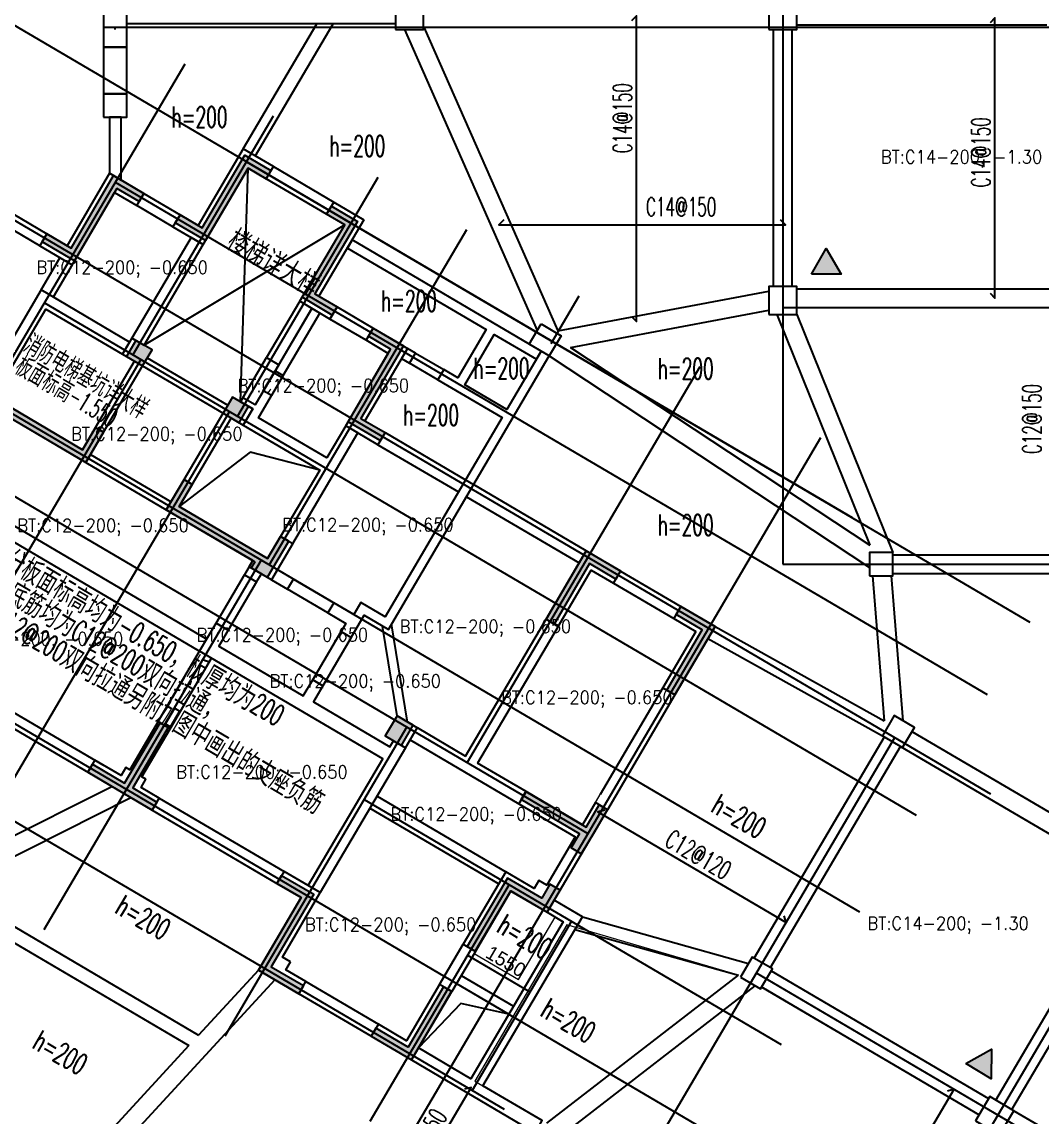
# Model space of a CAD drawing. Header units: millimetres. Extents: x 129427 to 386235, y 419441 to 703525.
# Drawn here: x 320546 to 342396, y 594645 to 618110 of the extents above; entities that cross this region are included whole.
import ezdxf
from ezdxf.enums import TextEntityAlignment as Align

# ---------------------------------------------------------------- set-up
doc = ezdxf.new("R2010")
doc.units = ezdxf.units.MM
doc.header["$LTSCALE"] = 100
for name, color, linetype in [('B-DIM', 1, 'Continuous'), ('B-dote', 253, 'Continuous'), ('B-TEXT', 7, 'Continuous'), ('B-开洞', 7, 'Continuous'), ('B-板厚', 2, 'Continuous'), ('B-正筋文字', 7, 'Continuous'), ('B-正筋钢筋', 6, 'Continuous'), ('B-沉降观测点', 5, 'Continuous'), ('COLU', 7, 'Continuous'), ('colu-1层', 6, 'Continuous'), ('colu-主楼', 7, 'Continuous'), ('h填实-1层', 254, 'Continuous'), ('h斜线-1层', 7, 'Continuous'), ('h斜线-墙', 7, 'Continuous'), ('h斜线-柱', 7, 'Continuous'), ('Q-门框', 6, 'Continuous'), ('WALL', 3, 'Continuous'), ('wall-主楼', 2, 'Continuous'), ('wall-开洞', 5, 'Continuous'), ('梁', 4, 'Continuous'), ('梁虚线', 4, 'Continuous')]:
    doc.layers.add(name, color=color, linetype=linetype)
doc.layers.add('floor13', color=211, linetype='Continuous', lineweight=0, true_color=0xffaaff)
doc.layers.add('floor6', color=1, linetype='Continuous', lineweight=0)
doc.styles.get("Standard").update_dxf_attribs({"font": 'standard'})
doc.styles.add('汉字', font='汉字')
doc.dimstyles.get("Standard").update_dxf_attribs({"dimtxt": 300, "dimasz": 100, "dimexe": 100, "dimexo": 250, "dimgap": 100, "dimtad": 0, "dimtoh": 1, "dimdec": 0, "dimdsep": 46, "dimcen": 0.09, "dimclrt": 7, "dimadec": 0, "dimazin": 0, "dimtfac": 1, "dimtdec": 4, "dimtofl": 0, "dimtmove": 0, "dimatfit": 3, "dimfxl": 4, "dimfxlon": 1, "dimtolj": 1, "dimtzin": 0, "dimarcsym": 0})

# ---------------------------------------------------------------- blocks, each defined once
blk = doc.blocks.new('*D787')
at = {"layer": 'B-DIM', "color": 0, "linetype": 'ByBlock', "lineweight": -2}
for p, q in [((330094, 598117), (330042, 598028)), ((330092, 598114), (331428, 597328)), ((331430, 597332), (331378, 597242))]:
    blk.add_line(p, q, dxfattribs=at)
for points in [[(330092, 598114), (330187, 598078), (330170, 598049)], [(331428, 597328), (331334, 597365), (331351, 597393)]]:
    blk.add_solid(points, dxfattribs=at)
at = {"layer": 'B-DIM', "color": 7, "linetype": 'Continuous', "lineweight": -2, "insert": (330912, 597980), "char_height": 300, "width": 690, "attachment_point": 5, "rotation": 329.5461, "style": '汉字'}
blk.add_mtext('1550', dxfattribs=at)
blk = doc.blocks.new('A$C7FDE0673')
at = {"layer": 'B-沉降观测点'}
blk.add_hatch(color=256, dxfattribs=at).paths.add_polyline_path([(318, 551), (0, 0), (636, 0)], flags=0)
blk.add_lwpolyline([(0, 0), (318, 551), (636, 0)], close=True, dxfattribs=at)

msp = doc.modelspace()

# ---------------------------------------------------------------- hatches: boundary and pattern name
at = {"layer": 'h填实-1层'}
for points in [[(325391.2, 614978.7), (324478.9, 613427), (323832.3, 613807.2), (323933.7, 613979.6), (324407.8, 613700.8), (325320.2, 615252.5), (325880.5, 614923), (325779.1, 614750.6)], [(322582.4, 614542.1), (321670.1, 612990.4), (320980.4, 613395.9), (321081.8, 613568.3), (321599, 613264.2), (322511.4, 614815.9), (323157.9, 614435.7), (323056.5, 614263.3)], [(327194.3, 611830.4), (326547.7, 612210.6), (327460.1, 613762.2), (327072.2, 613990.3), (327173.5, 614162.7), (327733.9, 613833.3), (326821.5, 612281.6), (327295.6, 612002.8)], [(328718, 611166.5), (327805.6, 609614.9), (328322.9, 609310.7), (328221.5, 609138.3), (327531.9, 609543.8), (328444.2, 611095.5), (327970.1, 611374.3), (328071.5, 611546.7)], [(322988.6, 611287.1), (322785.9, 610942.3), (323130.7, 610739.6), (323333.5, 611084.4)], [(323130.7, 610739.6), (323333.5, 611084.4), (322988.6, 611287.1), (322785.9, 610942.3)], [(320017.8, 609785.8), (319941.8, 609656.5), (319596.9, 609859.2), (320053.1, 610635), (320225.5, 610533.7), (319946.8, 610059.5), (321843.2, 608944.5), (322122, 609418.6), (322294.4, 609317.2), (321914.3, 608670.7)], [(325057.5, 610070.7), (324854.8, 609725.8), (325199.6, 609523.1), (325402.3, 609867.9)], [(325199.6, 609523.1), (325402.3, 609867.9), (325057.5, 610070.7), (324854.8, 609725.8)], [(325534.8, 606541.9), (325458.8, 606412.6), (325803.6, 606209.8), (326259.7, 606985.7), (326087.3, 607087), (325808.6, 606612.9), (323912.1, 607728), (324190.9, 608202.1), (324018.5, 608303.5), (323638.3, 607657)], [(333264.4, 606173.2), (332704.1, 606502.7), (331943.8, 605209.6), (331771.4, 605311), (332633, 606776.5), (333365.7, 606345.6)], [(334658.8, 605585.4), (335391.5, 605154.5), (334529.9, 603689.1), (334357.5, 603790.4), (335117.7, 605083.5), (334557.4, 605413)], [(322645.7, 601628.3), (321956.1, 602033.8), (322057.5, 602206.2), (322747.1, 601800.7), (323507.4, 603093.8), (323679.8, 602992.4), (322919.5, 601699.3), (323436.7, 601395.2), (323335.3, 601222.8)], [(328582.6, 603241.8), (328329.2, 602810.8), (328674, 602608), (328927.4, 603039)], [(328674, 602608), (328927.4, 603039), (328582.6, 603241.8), (328329.2, 602810.8)], [(332806.6, 600758.2), (332527.8, 600284.1), (332312.3, 600410.8), (332489.7, 600712.5), (331239.7, 601447.4), (331341.1, 601619.8), (332634.1, 600859.5), (332912.9, 601333.7), (333085.3, 601232.3)], [(326798.6, 599418.5), (325886.3, 597866.8), (326575.9, 597461.4), (326474.5, 597288.9), (325612.5, 597795.8), (326524.8, 599347.5), (326007.6, 599651.6), (326109, 599824)], [(330084.3, 598298.6), (330256.7, 598197.2), (331017, 599490.3), (331792.8, 599034.1), (332071.6, 599508.2), (331856.1, 599634.9), (331678.7, 599333.2), (330946, 599764.1)], [(328127.6, 596549), (328026.2, 596376.6), (328888.2, 595869.8), (329749.9, 597335.2), (329577.5, 597436.6), (328817.2, 596143.5)]]:
    msp.add_hatch(color=256, dxfattribs=at).paths.add_polyline_path(points, flags=0)
at = {"layer": 'h斜线-1层'}
h = msp.add_hatch(dxfattribs=at)
h.set_pattern_fill('ANSI31', color=256, scale=40, angle=-30.45463, style=0)
h.set_pattern_definition([])
h.paths.add_polyline_path([(325320.2, 615252.5), (325880.9, 614922.8), (325931.6, 615009), (325285.1, 615389.1), (324322, 613751.2), (324407.8, 613700.8)], flags=0)
h.paths.add_polyline_path([(324479.3, 613426.8), (323832.8, 613806.9), (323782.1, 613720.7), (324428.6, 613340.6)], flags=0)
h = msp.add_hatch(dxfattribs=at)
h.set_pattern_fill('ANSI31', color=256, scale=40, angle=-30.45463, style=0)
h.set_pattern_definition([])
h.paths.add_polyline_path([(321670.5, 612990.2), (320980.9, 613395.7), (320930.2, 613309.5), (321619.8, 612904)], flags=0)
h.paths.add_polyline_path([(322511.4, 614815.9), (322425.6, 614866.3), (321513.2, 613314.7), (321599, 613264.2)], flags=0)
h.paths.add_polyline_path([(323056.9, 614263.1), (322582.4, 614542.1), (322531.7, 614455.9), (323006.3, 614176.9)], flags=0)
h = msp.add_hatch(dxfattribs=at)
h.set_pattern_fill('ANSI31', color=256, scale=40, angle=-30.45463, style=0)
h.set_pattern_definition([])
h.paths.add_polyline_path([(327871.2, 613868.5), (327224.7, 614248.7), (327174, 614162.5), (327733.9, 613833.3), (326821.5, 612281.6), (326908.1, 612230.7)], flags=0)
h.paths.add_polyline_path([(327194.7, 611830.2), (326548.2, 612210.3), (326497.5, 612124.1), (327144, 611744)], flags=0)
h = msp.add_hatch(dxfattribs=at)
h.set_pattern_fill('ANSI31', color=256, scale=40, angle=-30.45463, style=0)
h.set_pattern_definition([])
h.paths.add_polyline_path([(322988.6, 611287.1), (322902.9, 611337.6), (322700.1, 610992.8), (322785.9, 610942.3)], flags=0)
h = msp.add_hatch(dxfattribs=at)
h.set_pattern_fill('ANSI31', color=256, scale=40, angle=-30.45463, style=0)
h.set_pattern_definition([])
h.paths.add_polyline_path([(328444.2, 611095.5), (327970.5, 611374), (327919.8, 611287.8), (328393.5, 611009.3)], flags=0)
h.paths.add_polyline_path([(328804.6, 611115.6), (328718, 611166.5), (327805.6, 609614.9), (327892.3, 609563.9)], flags=0)
h.paths.add_polyline_path([(328221.9, 609138.1), (327532.3, 609543.6), (327481.6, 609457.4), (328171.2, 609051.9)], flags=0)
h = msp.add_hatch(dxfattribs=at)
h.set_pattern_fill('ANSI31', color=256, scale=40, angle=-30.45463, style=0)
h.set_pattern_definition([])
h.paths.add_polyline_path([(325489, 609817), (325402.3, 609867.9), (325199.6, 609523.1), (325286.2, 609472.2)], flags=0)
h = msp.add_hatch(dxfattribs=at)
h.set_pattern_fill('ANSI31', color=256, scale=40, angle=-30.45463, style=0)
h.set_pattern_definition([])
h.paths.add_polyline_path([(325534.8, 606541.9), (325492.1, 606567), (325416.1, 606437.7), (325458.8, 606412.6)], flags=0)
h.paths.add_polyline_path([(326346.4, 606934.8), (326259.7, 606985.7), (325803.6, 606209.9), (325890.2, 606158.9)], flags=0)
h = msp.add_hatch(dxfattribs=at)
h.set_pattern_fill('ANSI31', color=256, scale=40, angle=-30.45463, style=0)
h.set_pattern_definition([])
h.paths.add_polyline_path([(333264.8, 606173), (332704.1, 606502.7), (331943.8, 605209.7), (332030.4, 605158.7), (332740, 606365.6), (333214.1, 606086.8)], flags=0)
h = msp.add_hatch(dxfattribs=at)
h.set_pattern_fill('ANSI31', color=256, scale=40, angle=-30.45463, style=0)
h.set_pattern_definition([])
h.paths.add_polyline_path([(335117.7, 605083.5), (334557.8, 605412.7), (334507.2, 605326.5), (334981.3, 605047.7), (334271.7, 603840.9), (334357.5, 603790.5)], flags=0)
h = msp.add_hatch(dxfattribs=at)
h.set_pattern_fill('ANSI31', color=256, scale=40, angle=-30.45463, style=0)
h.set_pattern_definition([])
h.paths.add_polyline_path([(323201.3, 601881.7), (323115.1, 601932.4), (323723.3, 602966.8), (323679.8, 602992.4), (322919.5, 601699.3), (323437.1, 601395), (323487.8, 601481.2), (323099.9, 601709.3)], flags=0)
h.paths.add_polyline_path([(323507.4, 603093.8), (323464.7, 603118.9), (322856.5, 602084.4), (322770.3, 602135.1), (322668.9, 601962.7), (322108.1, 602292.4), (322057.5, 602206.2), (322747.1, 601800.7)], flags=0)
h = msp.add_hatch(dxfattribs=at)
h.set_pattern_fill('ANSI31', color=256, scale=40, angle=-30.45463, style=0)
h.set_pattern_definition([])
h.paths.add_polyline_path([(329014, 602988.1), (328927.4, 603039), (328674, 602608), (328760.6, 602557.1)], flags=0)
h = msp.add_hatch(dxfattribs=at)
h.set_pattern_fill('ANSI31', color=256, scale=40, angle=-30.45463, style=0)
h.set_pattern_definition([])
h.paths.add_polyline_path([(332912.9, 601333.7), (332828.9, 601383.1), (332550.1, 600909), (332634.1, 600859.5)], flags=0)
h.paths.add_polyline_path([(332529.9, 600282.8), (332312.3, 600410.8), (332489.7, 600712.5), (331241.9, 601446.2), (331191.2, 601360), (332398, 600650.4), (331789.8, 599615.9), (331617.4, 599717.3), (331516, 599544.9), (330912.6, 599899.7), (330000.3, 598348), (330084.3, 598298.6), (330946, 599764.1), (331678.7, 599333.2), (331856.1, 599634.9), (332073.8, 599507)], flags=0)
h = msp.add_hatch(dxfattribs=at)
h.set_pattern_fill('ANSI31', color=256, scale=40, angle=-30.45463, style=0)
h.set_pattern_definition([])
h.paths.add_polyline_path([(326297.4, 597973.2), (326125, 598074.5), (326935.9, 599453.8), (326160.1, 599910), (326109.4, 599823.7), (326798.6, 599418.5), (325886.3, 597866.8), (326576.3, 597461.1), (326627, 597547.3), (326196, 597800.8)], flags=0)
h = msp.add_hatch(dxfattribs=at)
h.set_pattern_fill('ANSI31', color=256, scale=40, angle=-30.45463, style=0)
h.set_pattern_definition([])
h.paths.add_polyline_path([(330258.9, 598196), (330171, 598247.7), (329765.5, 597558.1), (329853.4, 597506.4)], flags=0)
h.paths.add_polyline_path([(330171, 598247.7), (330000.3, 598348), (329594.8, 597658.4), (329765.5, 597558.1)], flags=0)
h.paths.add_polyline_path([(329765.5, 597558.1), (329594.8, 597658.4), (329493.4, 597486), (329664.1, 597385.7)], flags=0)
h.paths.add_polyline_path([(329853.4, 597506.4), (329765.5, 597558.1), (329664.1, 597385.7), (329752, 597334)], flags=0)
h = msp.add_hatch(dxfattribs=at)
h.set_pattern_fill('ANSI31', color=256, scale=40, angle=-30.45463, style=0)
h.set_pattern_definition([])
h.paths.add_polyline_path([(329577.5, 597436.6), (329493.4, 597486), (328783.8, 596279.2), (328180.4, 596634), (328129.7, 596547.8), (328817.2, 596143.5)], flags=0)
at = {"layer": 'h斜线-墙'}
h = msp.add_hatch(dxfattribs=at)
h.set_pattern_fill('ANSI31', color=256, scale=40, style=0)
h.set_pattern_definition([])
h.paths.add_polyline_path([(322796.5, 618319.7), (328546.5, 618319.7), (328546.5, 618069.7), (322796.5, 618069.7)], flags=0)
h = msp.add_hatch(dxfattribs=at)
h.set_pattern_fill('ANSI31', color=256, scale=40, style=0)
h.set_pattern_definition([])
h.paths.add_polyline_path([(322296.5, 616569.7), (322796.5, 616569.7), (322796.5, 617569.7), (322296.5, 617569.7)], flags=0)
h = msp.add_hatch(dxfattribs=at)
h.set_pattern_fill('ANSI31', color=256, scale=40, style=0)
h.set_pattern_definition([])
h.paths.add_polyline_path([(322421.5, 614859.4), (322425.6, 614866.3), (322671.5, 614721.8), (322671.5, 616069.7), (322421.5, 616069.7)], flags=0)
h = msp.add_hatch(dxfattribs=at)
h.set_pattern_fill('ANSI31', color=256, scale=40, angle=-30.45463, style=0)
h.set_pattern_definition([])
h.paths.add_polyline_path([(325931.6, 615009), (327224.7, 614248.7), (327072.6, 613990.1), (325779.6, 614750.4)], flags=0)
h = msp.add_hatch(dxfattribs=at)
h.set_pattern_fill('ANSI31', color=256, scale=40, angle=-30.45463, style=0)
h.set_pattern_definition([])
h.paths.add_polyline_path([(323158.3, 614435.5), (323934.1, 613979.3), (323782.1, 613720.7), (323006.3, 614176.9)], flags=0)
h = msp.add_hatch(dxfattribs=at)
h.set_pattern_fill('ANSI31', color=256, scale=40, angle=-30.45463, style=0)
h.set_pattern_definition([])
h.paths.add_polyline_path([(322902.9, 611337.6), (323161.5, 611185.5), (324428.6, 613340.6), (324170, 613492.6)], flags=0)
h = msp.add_hatch(dxfattribs=at)
h.set_pattern_fill('ANSI31', color=256, scale=40, angle=-30.45463, style=0)
h.set_pattern_definition([])
h.paths.add_polyline_path([(327097, 605449.3), (327485, 605221.2), (327383.6, 605048.8), (327599.1, 604922.1), (327877.9, 605396.2), (328395.1, 605092.1), (331841.7, 610953.9), (331669.3, 611055.3), (330934.4, 609805.4), (330029.2, 610337.6), (330662.8, 611415.1), (331567.9, 610882.9), (331669.3, 611055.3), (327617.7, 613437.5), (327516.4, 613265.1), (330490.4, 611516.5), (329882.2, 610482), (329580.4, 610659.4), (329453.7, 610443.9), (330833, 609633), (328324, 605365.9), (327806.8, 605670), (327654.8, 605411.4), (327223.8, 605664.8)], flags=0)
h = msp.add_hatch(dxfattribs=at)
h.set_pattern_fill('ANSI31', color=256, scale=40, angle=-30.45463, style=0)
h.set_pattern_definition([])
h.paths.add_polyline_path([(322852.2, 611251.4), (320955.7, 612366.4), (319967.3, 610685.5), (320225.9, 610533.4), (321062.3, 611955.8), (322700.1, 610992.8)], flags=0)
h = msp.add_hatch(dxfattribs=at)
h.set_pattern_fill('ANSI31', color=256, scale=40, angle=-30.45463, style=0)
h.set_pattern_definition([])
h.paths.add_polyline_path([(326046.5, 610765.2), (326756.1, 611972.1), (326497.5, 612124.1), (325787.9, 610917.3)], flags=0)
h = msp.add_hatch(dxfattribs=at)
h.set_pattern_fill('ANSI31', color=256, scale=40, angle=-30.45463, style=0)
h.set_pattern_definition([])
h.paths.add_polyline_path([(327296.1, 612002.6), (328071.9, 611546.4), (327919.8, 611287.8), (327144, 611744)], flags=0)
h = msp.add_hatch(dxfattribs=at)
h.set_pattern_fill('ANSI31', color=256, scale=40, angle=-30.45463, style=0)
h.set_pattern_definition([])
h.paths.add_polyline_path([(326756.1, 611972.1), (325970.5, 610635.9), (326142.9, 610534.6), (326928.5, 611870.7)], flags=0)
h = msp.add_hatch(dxfattribs=at)
h.set_pattern_fill('ANSI31', color=256, scale=40, angle=-30.45463, style=0)
h.set_pattern_definition([])
h.paths.add_polyline_path([(328850.3, 610798.7), (328977, 611014.2), (328804.6, 611115.6), (328677.9, 610900.1)], flags=0)
h = msp.add_hatch(dxfattribs=at)
h.set_pattern_fill('ANSI31', color=256, scale=40, angle=-30.45463, style=0)
h.set_pattern_definition([])
h.paths.add_polyline_path([(325787.9, 610917.3), (326046.5, 610765.2), (325539.6, 609903.2), (325281, 610055.3)], flags=0)
h = msp.add_hatch(dxfattribs=at)
h.set_pattern_fill('ANSI31', color=256, scale=40, angle=-30.45463, style=0)
h.set_pattern_definition([])
h.paths.add_polyline_path([(328977, 611014.2), (329580.4, 610659.4), (329453.7, 610443.9), (328850.3, 610798.7)], flags=0)
h = msp.add_hatch(dxfattribs=at)
h.set_pattern_fill('ANSI31', color=256, scale=40, angle=-30.45463, style=0)
h.set_pattern_definition([])
h.paths.add_polyline_path([(325970.5, 610635.9), (326142.9, 610534.6), (325889.4, 610103.5), (325717, 610204.9)], flags=0)
h = msp.add_hatch(dxfattribs=at)
h.set_pattern_fill('ANSI31', color=256, scale=40, angle=-30.45463, style=0)
h.set_pattern_definition([])
h.paths.add_polyline_path([(327076.1, 608767.8), (325610.7, 609629.4), (325889.4, 610103.5), (325717, 610204.9), (325539.6, 609903.2), (325281, 610055.3), (325230.3, 609969.1), (325489, 609817), (325286.2, 609472.2), (326924.1, 608509.2), (326087.8, 607086.8), (326346.4, 606934.8), (327740.2, 609305.3), (327481.6, 609457.4)], flags=0)
h = msp.add_hatch(dxfattribs=at)
h.set_pattern_fill('ANSI31', color=256, scale=40, angle=-30.45463, style=0)
h.set_pattern_definition([])
h.paths.add_polyline_path([(325416.1, 606437.7), (325314.7, 606265.3), (325573.3, 606113.2), (325674.7, 606285.6)], flags=0)
h = msp.add_hatch(dxfattribs=at)
h.set_pattern_fill('ANSI31', color=256, scale=40, angle=-30.45463, style=0)
h.set_pattern_definition([])
h.paths.add_polyline_path([(326235, 605956.2), (326361.7, 606171.7), (326016.9, 606374.4), (325890.2, 606158.9)], flags=0)
h = msp.add_hatch(dxfattribs=at)
h.set_pattern_fill('ANSI31', color=256, scale=40, angle=-30.45463, style=0)
h.set_pattern_definition([])
h.paths.add_polyline_path([(325314.7, 606265.3), (325573.3, 606113.2), (324965.1, 605078.8), (324706.5, 605230.9)], flags=0)
h = msp.add_hatch(dxfattribs=at)
h.set_pattern_fill('ANSI31', color=256, scale=40, angle=-30.45463, style=0)
h.set_pattern_definition([])
h.paths.add_polyline_path([(326361.7, 606171.7), (327223.8, 605664.8), (327097, 605449.3), (326235, 605956.2)], flags=0)
h = msp.add_hatch(dxfattribs=at)
h.set_pattern_fill('ANSI31', color=256, scale=40, angle=-30.45463, style=0)
h.set_pattern_definition([])
h.paths.add_polyline_path([(324706.5, 605230.9), (324965.1, 605078.8), (324762.3, 604734), (326572.6, 603669.6), (326775.4, 604014.4), (326990.9, 603887.7), (326788.1, 603542.9), (328426, 602579.8), (328502, 602709.1), (328760.6, 602557.1), (326935.9, 599453.8), (326677.3, 599605.8), (328273.9, 602321.2), (324351.7, 604627.4)], flags=0)
h = msp.add_hatch(dxfattribs=at)
h.set_pattern_fill('ANSI31', color=256, scale=40, angle=-30.45463, style=0)
h.set_pattern_definition([])
h.paths.add_polyline_path([(327383.6, 605048.8), (327599.1, 604922.1), (326990.9, 603887.7), (326775.4, 604014.4)], flags=0)
h = msp.add_hatch(dxfattribs=at)
h.set_pattern_fill('ANSI31', color=256, scale=40, angle=-30.45463, style=0)
h.set_pattern_definition([])
h.paths.add_polyline_path([(331795, 599032.9), (332139.8, 598830.1), (330161.5, 595465.4), (329042.4, 596127.1), (328890.4, 595868.5), (331539.4, 594310.9), (331691.4, 594569.5), (330420.1, 595313.3), (332550.5, 598936.7), (331947, 599291.5)], flags=0)
h = msp.add_hatch(dxfattribs=at)
h.set_pattern_fill('ANSI31', color=256, scale=40, angle=-30.45463, style=0)
h.set_pattern_definition([])
h.paths.add_polyline_path([(326627, 597547.3), (328180.4, 596634), (328028.3, 596375.4), (326475, 597288.7)], flags=0)
at = {"layer": 'h斜线-柱'}
h = msp.add_hatch(dxfattribs=at)
h.set_pattern_fill('ANSI31', color=256, scale=40, style=0)
h.set_pattern_definition([])
h.paths.add_polyline_path([(328546.5, 617944.7), (329146.5, 617944.7), (329146.5, 618544.7), (328546.5, 618544.7)], flags=0)
h = msp.add_hatch(dxfattribs=at)
h.set_pattern_fill('ANSI31', color=256, scale=40, style=0)
h.set_pattern_definition([])
h.paths.add_polyline_path([(336546.5, 617944.7), (337146.5, 617944.7), (337146.5, 618544.7), (336546.5, 618544.7)], flags=0)
h = msp.add_hatch(dxfattribs=at)
h.set_pattern_fill('ANSI31', color=256, scale=40, style=0)
h.set_pattern_definition([])
h.paths.add_polyline_path([(322296.5, 617569.7), (322796.5, 617569.7), (322796.5, 618319.7), (322296.5, 618319.7)], flags=0)
h = msp.add_hatch(dxfattribs=at)
h.set_pattern_fill('ANSI31', color=256, scale=40, style=0)
h.set_pattern_definition([])
h.paths.add_polyline_path([(322296.5, 616069.7), (322796.5, 616069.7), (322796.5, 616569.7), (322296.5, 616569.7)], flags=0)
h = msp.add_hatch(dxfattribs=at)
h.set_pattern_fill('ANSI31', color=256, scale=40, style=0)
h.set_pattern_definition([])
h.paths.add_polyline_path([(336546.5, 611844.7), (337146.5, 611844.7), (337146.5, 612444.7), (336546.5, 612444.7)], flags=0)
h = msp.add_hatch(dxfattribs=at)
h.set_pattern_fill('ANSI31', color=256, scale=40, angle=-30.45463, style=0)
h.set_pattern_definition([])
h.paths.add_polyline_path([(331664.1, 611638.4), (332095.1, 611384.9), (331841.7, 610953.9), (331410.7, 611207.4)], flags=0)
h = msp.add_hatch(dxfattribs=at)
h.set_pattern_fill('ANSI31', color=256, scale=40, style=0)
h.set_pattern_definition([])
h.paths.add_polyline_path([(338696.5, 606244.7), (339196.5, 606244.7), (339196.5, 606744.7), (338696.5, 606744.7)], flags=0)
h = msp.add_hatch(dxfattribs=at)
h.set_pattern_fill('ANSI31', color=256, scale=40, angle=-30.45463, style=0)
h.set_pattern_definition([])
h.paths.add_polyline_path([(338975.8, 602815.1), (339406.8, 602561.7), (339660.2, 602992.7), (339229.2, 603246.1)], flags=0)
h = msp.add_hatch(dxfattribs=at)
h.set_pattern_fill('ANSI31', color=256, scale=40, angle=-30.45463, style=0)
h.set_pattern_definition([])
h.paths.add_polyline_path([(335934.6, 597642.9), (336365.6, 597389.5), (336619.1, 597820.5), (336188, 598073.9)], flags=0)
h = msp.add_hatch(dxfattribs=at)
h.set_pattern_fill('ANSI31', color=256, scale=40, angle=-30.45463, style=0)
h.set_pattern_definition([])
h.paths.add_polyline_path([(340969.9, 594566.2), (341487.1, 594262.1), (341791.2, 594779.4), (341274, 595083.5)], flags=0)

# ---------------------------------------------------------------- linework, layer by layer
at = {"layer": 'B-dote'}
for p, q in [((336846.5, 655178.6), (336846.5, 606494.7)), ((293422.1, 633891.9), (338325.4, 607489.6)), ((291597.4, 630788.5), (341289.3, 601570.8)), ((289012.5, 626392.2), (332670.1, 600722.4)), ((298604.3, 622492.4), (338483.1, 599044.6)), ((285971.3, 621220), (330874.7, 594817.8)), ((322296.5, 617994.7), (366607.1, 617994.7)), ((322546.5, 617944.7), (322546.5, 617994.7)), ((324033.6, 617206.6), (319810.3, 610023.8)), ((325930.1, 616091.5), (322923.2, 610977.6)), ((325356.1, 615115.3), (342132.4, 605251.2)), ((322547.3, 614678.8), (341220.1, 603699.6)), ((328171.4, 614773.7), (325164.5, 609659.8)), ((330067.9, 613658.6), (325844.5, 606475.8)), ((331882.2, 611220.1), (332481.5, 612239.4)), ((321026.7, 612092.7), (339699.5, 601113.5)), ((336846.5, 611994.7), (366607.1, 611994.7)), ((323095.6, 610876.2), (317221.7, 600886.2)), ((335067.6, 610718.9), (330084, 602243)), ((324992.1, 609761.1), (319118.2, 599771.2)), ((337653.7, 609198.3), (328772.9, 594094.4)), ((313214.5, 607289.7), (335594, 594131)), ((325672.1, 606577.2), (321014.7, 598656.1)), ((336846.5, 606494.7), (366607.1, 606494.7)), ((328791, 603003.3), (324893.8, 596375.2)), ((325425.9, 579277.1), (339241.9, 602774.6)), ((327878.6, 601451.6), (336810.5, 596199.9)), ((324089.2, 565166), (344414.1, 599733.4)), ((330981.9, 599626.9), (327997.1, 594550.6)), ((332318.1, 598841.3), (330187.7, 595218)), ((349573.2, 589913.7), (336276.8, 597731.7))]:
    msp.add_line(p, q, dxfattribs=at)
at = {"layer": 'B-开洞'}
for p, q in [((325230.3, 609969.1), (325391.6, 614978.4)), ((327460.5, 613762), (323161.5, 611185.5))]:
    msp.add_line(p, q, dxfattribs=at)
for points in [[(326924, 608509), (325438.2, 608890.6), (323912.5, 607727.8)], [(330974.1, 596847.4), (329949.9, 597082.1), (329042.4, 596127.1)]]:
    msp.add_lwpolyline(points, dxfattribs=at)
at = {"layer": 'B-正筋钢筋'}
for points in [[(333603.2, 611798.2), (333709.2, 611692.1), (333709.2, 618241.5), (333603.1, 618135.5)], [(341280.8, 612300.8), (341386.8, 612194.7), (341386.8, 618194.7), (341280.7, 618088.7)], [(330866.6, 613869.8), (330760.6, 613763.7), (336902.3, 613763.7), (336796.2, 613869.8)], [(333028.1, 601220.7), (332882.9, 601183.1), (336912.9, 598813.5), (336875.3, 598958.7)], [(327266, 590554.8), (327303.7, 590409.6), (330167.4, 595280.1), (330022.2, 595242.5)], [(337739.8, 590730.3), (337777.4, 590585.1), (340514.4, 595240.1), (340369.2, 595202.4)]]:
    msp.add_lwpolyline(points, dxfattribs=at)
at = {"layer": 'COLU'}
for points in [[(328546.5, 617944.7), (329146.5, 617944.7), (329146.5, 618544.7), (328546.5, 618544.7)], [(336546.5, 617944.7), (337146.5, 617944.7), (337146.5, 618544.7), (336546.5, 618544.7)], [(322296.5, 617569.7), (322796.5, 617569.7), (322796.5, 618319.7), (322296.5, 618319.7)], [(322296.5, 616069.7), (322796.5, 616069.7), (322796.5, 616569.7), (322296.5, 616569.7)], [(336546.5, 611844.7), (337146.5, 611844.7), (337146.5, 612444.7), (336546.5, 612444.7)], [(331664.1, 611638.4), (332095.1, 611384.9), (331841.7, 610953.9), (331410.7, 611207.4)], [(338696.5, 606244.7), (339196.5, 606244.7), (339196.5, 606744.7), (338696.5, 606744.7)], [(338975.8, 602815.1), (339406.8, 602561.7), (339660.2, 602992.7), (339229.2, 603246.1)], [(335934.6, 597642.9), (336365.6, 597389.5), (336619.1, 597820.5), (336188, 598073.9)], [(340969.9, 594566.2), (341487.1, 594262.1), (341791.2, 594779.4), (341274, 595083.5)]]:
    msp.add_lwpolyline(points, close=True, dxfattribs=at)
at = {"layer": 'colu-1层'}
for points in [[(325391.2, 614978.7), (324478.9, 613427), (323832.3, 613807.2), (323933.7, 613979.6), (324407.8, 613700.8), (325320.2, 615252.5), (325880.5, 614923), (325779.1, 614750.6)], [(322582.4, 614542.1), (321670.1, 612990.4), (320980.4, 613395.9), (321081.8, 613568.3), (321599, 613264.2), (322511.4, 614815.9), (323157.9, 614435.7), (323056.5, 614263.3)], [(327194.3, 611830.4), (326547.7, 612210.6), (327460.1, 613762.2), (327072.2, 613990.3), (327173.5, 614162.7), (327733.9, 613833.3), (326821.5, 612281.6), (327295.6, 612002.8)], [(328718, 611166.5), (327805.6, 609614.9), (328322.9, 609310.7), (328221.5, 609138.3), (327531.9, 609543.8), (328444.2, 611095.5), (327970.1, 611374.3), (328071.5, 611546.7)], [(323130.7, 610739.6), (323333.5, 611084.4), (322988.6, 611287.1), (322785.9, 610942.3)], [(325199.6, 609523.1), (325402.3, 609867.9), (325057.5, 610070.7), (324854.8, 609725.8)], [(333264.4, 606173.2), (332704.1, 606502.7), (331943.8, 605209.6), (331771.4, 605311), (332633, 606776.5), (333365.7, 606345.6)], [(334658.8, 605585.4), (335391.5, 605154.5), (334529.9, 603689.1), (334357.5, 603790.4), (335117.7, 605083.5), (334557.4, 605413)], [(322645.7, 601628.3), (321956.1, 602033.8), (322057.5, 602206.2), (322747.1, 601800.7), (323507.4, 603093.8), (323679.8, 602992.4), (322919.5, 601699.3), (323436.7, 601395.2), (323335.3, 601222.8)], [(328674, 602608), (328927.4, 603039), (328582.6, 603241.8), (328329.2, 602810.8)], [(332806.6, 600758.2), (332527.8, 600284.1), (332312.3, 600410.8), (332489.7, 600712.5), (331239.7, 601447.4), (331341.1, 601619.8), (332634.1, 600859.5), (332912.9, 601333.7), (333085.3, 601232.3)], [(326798.6, 599418.5), (325886.3, 597866.8), (326575.9, 597461.4), (326474.5, 597288.9), (325612.5, 597795.8), (326524.8, 599347.5), (326007.6, 599651.6), (326109, 599824)], [(330084.3, 598298.6), (330256.7, 598197.2), (331017, 599490.3), (331792.8, 599034.1), (332071.6, 599508.2), (331856.1, 599634.9), (331678.7, 599333.2), (330946, 599764.1)], [(328127.6, 596549), (328026.2, 596376.6), (328888.2, 595869.8), (329749.9, 597335.2), (329577.5, 597436.6), (328817.2, 596143.5)]]:
    msp.add_lwpolyline(points, close=True, dxfattribs=at)
for points in [[(322988.6, 611287.1), (322785.9, 610942.3), (323130.7, 610739.6), (323333.5, 611084.4), (322988.6, 611287.1)], [(320017.8, 609785.8), (319941.8, 609656.5), (319596.9, 609859.2), (320053.1, 610635), (320225.5, 610533.7), (319946.8, 610059.5), (321843.2, 608944.5), (322122, 609418.6), (322294.4, 609317.2), (321914.3, 608670.7), (320017.8, 609785.8)], [(325057.5, 610070.7), (324854.8, 609725.8), (325199.6, 609523.1), (325402.3, 609867.9), (325057.5, 610070.7)], [(325534.8, 606541.9), (325458.8, 606412.6), (325803.6, 606209.8), (326259.7, 606985.7), (326087.3, 607087), (325808.6, 606612.9), (323912.1, 607728), (324190.9, 608202.1), (324018.5, 608303.5), (323638.3, 607657), (325534.8, 606541.9)], [(328582.6, 603241.8), (328329.2, 602810.8), (328674, 602608), (328927.4, 603039), (328582.6, 603241.8)]]:
    msp.add_lwpolyline(points, dxfattribs=at)
at = {"layer": 'colu-主楼'}
for points in [[(323131.1, 610739.3), (323333.9, 611084.1), (322902.9, 611337.6), (322700.1, 610992.8)], [(325286.2, 609472.2), (325489, 609817), (325057.9, 610070.4), (324855.2, 609725.6)], [(328760.6, 602557.1), (329014, 602988.1), (328583, 603241.5), (328329.6, 602810.5)]]:
    msp.add_lwpolyline(points, close=True, dxfattribs=at)
at = {"layer": 'floor13'}
for p, q in [((326861.2, 618069.7), (322796.5, 618069.7)), ((322796.5, 618069.7), (322796.5, 617569.7)), ((325285.1, 615389.1), (326861.2, 618069.7)), ((337146.5, 617944.7), (337046.5, 617944.7)), ((337046.5, 617944.7), (337046.5, 612444.7)), ((342496.5, 618044.7), (337146.5, 618044.7)), ((337146.5, 618044.7), (337146.5, 617944.7)), ((322796.5, 617569.7), (322796.5, 616569.7)), ((322796.5, 616569.7), (322796.5, 616069.7)), ((322796.5, 616069.7), (322671.5, 616069.7)), ((322671.5, 616069.7), (322671.5, 614721.8)), ((324322.1, 613751.3), (325285.1, 615389.1)), ((325285.1, 615389.1), (325285.1, 615389.1)), ((322671.5, 614721.8), (323158.3, 614435.5)), ((323158.3, 614435.5), (323934.1, 613979.3)), ((323934.1, 613979.3), (324322.1, 613751.3)), ((327516.4, 613265.1), (326908.2, 612230.7)), ((330490.4, 611516.5), (327516.4, 613265.1)), ((326908.2, 612230.7), (327296.1, 612002.6)), ((337046.5, 612444.7), (337146.5, 612444.7)), ((337146.5, 612444.7), (337146.5, 612394.7)), ((337146.5, 612394.7), (344296.5, 612394.7)), ((327296.1, 612002.6), (328071.9, 611546.4)), ((336546.5, 611934.6), (332296.2, 611133)), ((336546.5, 611844.7), (336546.5, 611934.6)), ((336715.4, 611844.7), (336546.5, 611844.7)), ((338704.2, 606896.9), (336715.4, 611844.7)), ((328071.9, 611546.4), (328804.6, 611115.6)), ((329882.2, 610482), (330490.4, 611516.5)), ((328804.6, 611115.6), (328977, 611014.2)), ((332296.2, 611133), (338704.2, 606896.9)), ((328677.9, 610900.1), (327892.3, 609563.9)), ((328850.3, 610798.7), (328677.9, 610900.1)), ((328977, 611014.2), (329580.4, 610659.4)), ((331841.7, 610953.9), (330219.8, 608195.4)), ((338696.5, 606422.5), (331841.7, 610953.9)), ((329453.7, 610443.9), (328850.3, 610798.7)), ((329580.4, 610659.4), (329882.2, 610482)), ((330833, 609633), (329453.7, 610443.9)), ((327892.3, 609563.9), (328323.3, 609310.5)), ((330047.4, 608296.8), (330833, 609633)), ((328323.3, 609310.5), (328323.3, 609310.5)), ((328323.3, 609310.5), (330047.4, 608296.8)), ((330219.8, 608195.4), (332633.4, 606776.2)), ((332633.4, 606776.2), (332633.4, 606776.2)), ((332633.4, 606776.2), (333366.2, 606345.4)), ((338696.5, 606244.7), (338696.5, 606422.5)), ((333366.2, 606345.4), (334659.2, 605585.1)), ((338765.7, 606244.7), (338696.5, 606244.7)), ((339012.5, 603138), (338765.7, 606244.7)), ((334659.2, 605585.1), (335388.8, 605156.1)), ((335388.8, 605156.1), (339012.5, 603138)), ((335239.9, 604895.7), (334530.3, 603688.8)), ((338975.8, 602815.1), (335239.9, 604895.7)), ((334529.9, 603689.1), (333087.5, 601231)), ((334530.3, 603688.8), (334529.9, 603689.1)), ((336231.1, 598048.6), (339018.9, 602789.7)), ((339018.9, 602789.7), (338975.8, 602815.1)), ((339363.7, 602587), (336576, 597845.8)), ((344148.6, 599773.5), (339363.7, 602587)), ((333087.5, 601231), (331947, 599291.5)), ((341403.3, 595007.4), (344191, 599748.6)), ((331019.2, 599489), (330258.9, 598196)), ((331792.8, 599034.1), (331019.2, 599489)), ((344535.9, 599545.9), (341748.1, 594804.7)), ((331947, 599291.5), (332550.5, 598936.7)), ((331181.8, 597595.3), (331967.4, 598931.5)), ((331792.9, 599034.1), (331792.8, 599034.1)), ((331967.4, 598931.5), (331792.9, 599034.1)), ((332550.5, 598936.7), (336107.9, 597937.5)), ((332217.7, 598765.3), (330249.3, 595417.5)), ((335893.4, 597687.8), (332217.7, 598765.3)), ((330258.9, 598196), (330233.5, 598152.9)), ((330233.5, 598152.9), (331181.8, 597595.3)), ((336107.9, 597937.5), (336188, 598073.9)), ((336188, 598073.9), (336231.1, 598048.6)), ((331790.2, 594511.5), (335893.4, 597687.8)), ((336576, 597845.8), (336619.1, 597820.5)), ((336619.1, 597820.5), (336593.7, 597777.4)), ((336593.7, 597777.4), (341248.7, 595040.4)), ((336249.6, 597457.7), (332064.9, 594218.3)), ((336365.6, 597389.5), (336249.6, 597457.7)), ((336391, 597432.6), (336365.6, 597389.5)), ((341045.9, 594695.5), (336391, 597432.6)), ((330249.3, 595417.5), (331691.4, 594569.5)), ((341248.7, 595040.4), (341274, 595083.5)), ((341274, 595083.5), (341403.3, 595007.4)), ((340969.9, 594566.2), (341045.9, 594695.5)), ((341748.1, 594804.7), (341791.2, 594779.4)), ((341791.2, 594779.4), (341791.2, 594779.4)), ((341791.2, 594779.4), (348256.5, 590977.9))]:
    msp.add_line(p, q, dxfattribs=at)
at = {"layer": 'floor6'}
for p, q in [((320930.2, 613309.5), (317913.1, 615083.5)), ((322532.1, 614455.7), (321619.8, 612904)), ((323006.3, 614176.9), (322532.1, 614455.7)), ((323782.1, 613720.7), (323006.3, 614176.9)), ((324170, 613492.6), (323782.1, 613720.7)), ((322902.9, 611337.6), (324170, 613492.6)), ((321361.2, 613056.1), (320930.2, 613309.5)), ((320955.7, 612366.4), (321361.2, 613056.1)), ((321619.8, 612904), (321214.3, 612214.4)), ((319967.3, 610685.5), (320955.7, 612366.4)), ((321214.3, 612214.4), (322852.2, 611251.4)), ((326928.5, 611870.7), (326142.9, 610534.6)), ((327144, 611744), (326928.5, 611870.7)), ((327919.8, 611287.8), (327144, 611744)), ((322852.2, 611251.4), (322902.9, 611337.6)), ((328394, 611009), (327919.8, 611287.8)), ((327481.6, 609457.4), (328394, 611009)), ((323131.1, 610739.3), (322294.8, 609317)), ((324855.2, 609725.6), (323131.1, 610739.3)), ((326142.9, 610534.6), (325889.4, 610103.5)), ((325889.4, 610103.5), (325610.7, 609629.4)), ((321914.7, 608670.5), (320061.3, 609760.2)), ((324018.9, 608303.3), (324855.2, 609725.6)), ((325610.7, 609629.4), (327076.1, 608767.8)), ((327076.1, 608767.8), (327481.6, 609457.4)), ((327481.6, 609457.4), (327481.6, 609457.4)), ((322294.8, 609317), (322016.1, 608842.9)), ((322294.8, 609317), (322294.8, 609317)), ((327740.2, 609305.3), (326346.4, 606934.8)), ((328171.2, 609051.9), (327740.2, 609305.3)), ((329895.3, 608038.2), (328171.2, 609051.9)), ((328171.2, 609051.9), (328171.2, 609051.9)), ((322016.1, 608842.9), (323740.1, 607829.1)), ((321914.7, 608670.4), (321914.7, 608670.5)), ((323638.7, 607656.7), (321914.7, 608670.4)), ((323740.1, 607829.1), (324018.9, 608303.3)), ((324018.9, 608303.3), (324018.9, 608303.3)), ((319072.9, 608079.2), (324503.7, 604886)), ((328324, 605365.9), (329895.3, 608038.2)), ((324351.7, 604627.4), (318920.9, 607820.6)), ((330067.7, 607936.8), (328465.2, 605211.3)), ((332481.4, 606517.6), (330067.7, 607936.8)), ((325492.1, 606567), (323638.7, 607656.7)), ((323638.7, 607656.7), (323638.7, 607656.7)), ((326346.4, 606934.8), (326016.9, 606374.4)), ((325314.7, 606265.3), (325416.1, 606437.7)), ((325416.1, 606437.7), (325492.1, 606567)), ((326016.9, 606374.4), (326361.7, 606171.7)), ((331771.8, 605310.8), (332481.4, 606517.6)), ((332740, 606365.6), (332030.4, 605158.7)), ((333214.1, 606086.8), (332740, 606365.6)), ((324706.5, 605230.9), (325314.7, 606265.3)), ((325674.7, 606285.6), (325573.3, 606113.2)), ((325890.2, 606158.9), (325674.7, 606285.6)), ((326235, 605956.2), (325890.2, 606158.9)), ((326361.7, 606171.7), (327223.8, 605664.8)), ((325573.3, 606113.2), (324965.1, 605078.8)), ((327097, 605449.3), (326235, 605956.2)), ((334507.2, 605326.5), (333214.1, 606086.8)), ((327223.8, 605664.8), (327654.8, 605411.4)), ((327654.8, 605411.4), (327806.8, 605670)), ((327806.8, 605670), (328324, 605365.9)), ((327485, 605221.2), (327097, 605449.3)), ((324503.7, 604886), (324706.5, 605230.9)), ((327383.6, 605048.8), (327485, 605221.2)), ((327877.9, 605396.2), (327599.1, 604922.1)), ((328270, 605165.7), (327877.9, 605396.2)), ((328465.2, 605211.3), (328807.1, 603109.8)), ((330048.5, 602379.9), (331771.8, 605310.8)), ((331771.8, 605310.8), (331771.8, 605310.8)), ((334981.3, 605047.7), (334507.2, 605326.5)), ((324965.1, 605078.8), (324762.3, 604734)), ((326775.4, 604014.4), (327383.6, 605048.8)), ((328583, 603241.5), (328270, 605165.7)), ((332030.4, 605158.7), (330307.1, 602227.8)), ((334271.7, 603840.9), (334981.3, 605047.7)), ((317798.4, 604826.5), (322281, 602190.8)), ((324762.3, 604734), (326572.6, 603669.6)), ((327599.1, 604922.1), (326990.9, 603887.7)), ((323464.7, 603118.9), (324351.7, 604627.4)), ((324610.3, 604475.4), (323723.3, 602966.8)), ((328273.9, 602321.2), (324610.3, 604475.4)), ((326572.6, 603669.6), (326775.4, 604014.4)), ((326990.9, 603887.7), (326788.1, 603542.9)), ((332930.2, 601555.5), (334271.7, 603840.9)), ((326788.1, 603542.9), (328426, 602579.8)), ((322856.5, 602084.4), (323464.7, 603118.9)), ((323464.7, 603118.9), (323464.7, 603118.9)), ((328329.6, 602810.5), (328583, 603241.5)), ((328807.1, 603109.8), (329014, 602988.1)), ((323723.3, 602966.8), (323115.1, 601932.4)), ((323723.3, 602966.8), (323723.3, 602966.8)), ((329014, 602988.1), (329014, 602988.1)), ((329014, 602988.1), (330048.5, 602379.9)), ((328502, 602709.1), (328329.6, 602810.5)), ((328426, 602579.8), (328502, 602709.1)), ((328862, 602729.5), (328760.6, 602557.1)), ((331191.2, 601360), (328862, 602729.5)), ((328760.6, 602557.1), (328152.4, 601522.6)), ((328760.6, 602557.1), (328760.6, 602557.1)), ((322281, 602190.8), (322281, 602190.8)), ((322281, 602190.8), (322668.9, 601962.7)), ((322668.9, 601962.7), (322770.3, 602135.1)), ((322770.3, 602135.1), (322856.5, 602084.4)), ((326677.3, 599605.8), (328273.9, 602321.2)), ((330307.1, 602227.8), (331343.3, 601618.6)), ((323115.1, 601932.4), (323201.3, 601881.7)), ((323201.3, 601881.7), (323099.9, 601709.3)), ((323099.9, 601709.3), (323487.8, 601481.2)), ((323487.8, 601481.2), (323487.8, 601481.2)), ((323487.8, 601481.2), (326160.1, 599909.9)), ((328152.4, 601522.6), (330912.6, 599899.7)), ((331343.3, 601618.6), (332550.1, 600909)), ((332550.1, 600909), (332930.2, 601555.5)), ((328000.3, 601264), (326935.9, 599453.8)), ((330760.6, 599641.1), (328000.3, 601264)), ((332398, 600650.4), (331191.2, 601360)), ((331191.2, 601360), (331191.2, 601360)), ((331789.8, 599615.9), (332398, 600650.4)), ((326160.1, 599909.9), (326160.1, 599910)), ((326160.1, 599910), (326677.3, 599605.8)), ((330912.6, 599899.7), (330912.6, 599899.7)), ((330912.6, 599899.7), (331516, 599544.9)), ((330000.3, 598348), (330760.6, 599641.1)), ((331516, 599544.9), (331617.4, 599717.3)), ((331617.4, 599717.3), (331789.8, 599615.9)), ((326935.9, 599453.8), (326125, 598074.5)), ((326935.9, 599453.8), (326935.9, 599453.8)), ((329493.4, 597486), (330000.3, 598348)), ((326125, 598074.5), (326297.4, 597973.2)), ((326297.4, 597973.2), (326196, 597800.8)), ((326196, 597800.8), (326627, 597547.3)), ((326627, 597547.3), (328180.4, 596634)), ((328783.8, 596279.2), (329493.4, 597486)), ((328180.4, 596634), (328783.8, 596279.2))]:
    msp.add_line(p, q, dxfattribs=at)
at = {"layer": 'Q-门框'}
for points in [[(322296.5, 616569.7), (322796.5, 616569.7), (322796.5, 617569.7), (322296.5, 617569.7)], [(325787.9, 610917.3), (326046.5, 610765.2), (325539.6, 609903.2), (325281, 610055.3)], [(328977, 611014.2), (329580.4, 610659.4), (329453.7, 610443.9), (328850.3, 610798.7)], [(325970.5, 610635.9), (326142.9, 610534.6), (325889.4, 610103.5), (325717, 610204.9)], [(325314.7, 606265.3), (325573.3, 606113.2), (324965.1, 605078.8), (324706.5, 605230.9)], [(326361.7, 606171.7), (327223.8, 605664.8), (327097, 605449.3), (326235, 605956.2)], [(327383.6, 605048.8), (327599.1, 604922.1), (326990.9, 603887.7), (326775.4, 604014.4)]]:
    msp.add_lwpolyline(points, close=True, dxfattribs=at)
at = {"layer": 'WALL'}
msp.add_line((330047.4, 608296.8), (330219.8, 608195.4), dxfattribs=at)
for points in [[(322796.5, 618319.7), (328546.5, 618319.7), (328546.5, 618069.7), (322796.5, 618069.7)], [(325931.6, 615009), (327224.7, 614248.7), (327072.6, 613990.1), (325779.6, 614750.4)], [(323158.3, 614435.5), (323934.1, 613979.3), (323782.1, 613720.7), (323006.3, 614176.9)], [(322902.9, 611337.6), (323161.5, 611185.5), (324428.6, 613340.6), (324170, 613492.6)], [(322852.2, 611251.4), (320955.7, 612366.4), (319967.3, 610685.5), (320225.9, 610533.4), (321062.3, 611955.8), (322700.1, 610992.8)], [(326046.5, 610765.2), (326756.1, 611972.1), (326497.5, 612124.1), (325787.9, 610917.3)], [(327296.1, 612002.6), (328071.9, 611546.4), (327919.8, 611287.8), (327144, 611744)], [(328850.3, 610798.7), (328977, 611014.2), (328804.6, 611115.6), (328677.9, 610900.1)], [(327076.1, 608767.8), (325610.7, 609629.4), (325889.4, 610103.5), (325717, 610204.9), (325539.6, 609903.2), (325281, 610055.3), (325230.3, 609969.1), (325489, 609817), (325286.2, 609472.2), (326924.1, 608509.2), (326087.8, 607086.8), (326346.4, 606934.8), (327740.2, 609305.3), (327481.6, 609457.4)], [(331795, 599032.9), (332139.8, 598830.1), (330161.5, 595465.4), (329042.4, 596127.1), (328890.4, 595868.5), (331539.4, 594310.9), (331691.4, 594569.5), (330420.1, 595313.3), (332550.5, 598936.7), (331947, 599291.5)], [(326627, 597547.3), (328180.4, 596634), (328028.3, 596375.4), (326475, 597288.7)]]:
    msp.add_lwpolyline(points, close=True, dxfattribs=at)
for points in [[(322421.5, 614859.4), (322425.6, 614866.3), (322671.5, 614721.8), (322671.5, 616069.7), (322421.5, 616069.7), (322421.5, 614859.4)], [(327097, 605449.3), (327485, 605221.2), (327383.6, 605048.8), (327599.1, 604922.1), (327877.9, 605396.2), (328395.1, 605092.1), (331841.7, 610953.9), (331669.3, 611055.3), (330934.4, 609805.4), (330029.2, 610337.6), (330662.8, 611415.1), (331567.9, 610882.9), (331669.3, 611055.3), (327617.7, 613437.5), (327516.4, 613265.1), (330490.4, 611516.5), (329882.2, 610482), (329580.4, 610659.4), (329453.7, 610443.9), (330833, 609633), (328324, 605365.9), (327806.8, 605670), (327654.8, 605411.4), (327223.8, 605664.8), (327097, 605449.3)], [(326756.1, 611972.1), (325970.5, 610635.9), (326142.9, 610534.6), (326928.5, 611870.7), (326756.1, 611972.1)], [(325416.1, 606437.7), (325314.7, 606265.3), (325573.3, 606113.2), (325674.7, 606285.6), (325416.1, 606437.7)], [(326235, 605956.2), (326361.7, 606171.7), (326016.9, 606374.4), (325890.2, 606158.9), (326235, 605956.2)], [(324706.5, 605230.9), (324965.1, 605078.8), (324762.3, 604734), (326572.6, 603669.6), (326775.4, 604014.4), (326990.9, 603887.7), (326788.1, 603542.9), (328426, 602579.8), (328502, 602709.1), (328760.6, 602557.1), (326935.9, 599453.8), (326677.3, 599605.8), (328273.9, 602321.2), (324351.7, 604627.4), (324706.5, 605230.9)]]:
    msp.add_lwpolyline(points, dxfattribs=at)
at = {"layer": 'wall-主楼'}
for points in [[(325285.1, 615389.1), (324322.1, 613751.3), (323934.1, 613979.3), (323782.1, 613720.7), (324428.6, 613340.6), (325391.6, 614978.4), (325779.6, 614750.4), (325931.6, 615009)], [(323158.3, 614435.5), (322425.6, 614866.3), (321513.3, 613314.7), (321082.2, 613568.1), (320930.2, 613309.5), (321619.8, 612904), (322532.1, 614455.7), (323006.3, 614176.9)], [(327871.2, 613868.5), (326908.2, 612230.7), (327296.1, 612002.6), (327144, 611744), (326497.5, 612124.1), (327460.5, 613762), (327072.6, 613990.1), (327224.7, 614248.7)], [(328394, 611009), (327919.8, 611287.8), (328071.9, 611546.4), (328804.6, 611115.6), (327892.3, 609563.9), (328323.3, 609310.5), (328171.2, 609051.9), (327481.6, 609457.4)], [(319967.3, 610685.5), (319511.2, 609909.7), (319985.3, 609630.9), (320061.3, 609760.2), (321914.7, 608670.5), (322294.8, 609317), (322122.4, 609418.3), (321843.6, 608944.2), (319947.2, 610059.3), (320225.9, 610533.4)], [(326346.4, 606934.8), (325890.2, 606158.9), (325416.1, 606437.7), (325492.1, 606567), (323638.7, 607656.7), (324018.9, 608303.3), (324191.3, 608201.9), (323912.5, 607727.8), (325809, 606612.7), (326087.8, 607086.8)], [(333366.2, 606345.4), (332633.4, 606776.2), (331771.8, 605310.8), (332030.4, 605158.7), (332740, 606365.6), (333214.1, 606086.8)], [(334981.3, 605047.7), (334271.7, 603840.9), (334530.3, 603688.8), (335391.9, 605154.3), (334659.2, 605585.1), (334507.2, 605326.5)], [(323201.3, 601881.7), (323115.1, 601932.4), (323723.3, 602966.8), (323464.7, 603118.9), (322856.5, 602084.4), (322770.3, 602135.1), (322668.9, 601962.7), (322108.1, 602292.4), (321956.1, 602033.8), (323335.8, 601222.6), (323487.8, 601481.2), (323099.9, 601709.3)], [(326297.4, 597973.2), (326125, 598074.5), (326935.9, 599453.8), (326160.1, 599910), (326008.1, 599651.3), (326525.3, 599347.2), (325612.9, 597795.6), (326475, 597288.7), (326627, 597547.3), (326196, 597800.8)], [(328180.4, 596634), (328028.3, 596375.4), (328890.4, 595868.5), (329752, 597334), (329493.4, 597486), (328783.8, 596279.2)]]:
    msp.add_lwpolyline(points, close=True, dxfattribs=at)
msp.add_lwpolyline([(330258.9, 598196), (331019.2, 599489), (331795, 599032.9), (333087.5, 601231), (332828.9, 601383.1), (332550.1, 600909), (331343.3, 601618.6), (331191.2, 601360), (332398, 600650.4), (331789.8, 599615.9), (331617.4, 599717.3), (331516, 599544.9), (330912.6, 599899.7), (330000.3, 598348), (330258.9, 598196)], dxfattribs=at)
at = {"layer": 'wall-开洞'}
msp.add_lwpolyline([(330000.3, 598348), (330258.9, 598196), (329752, 597334), (329493.4, 597486)], close=True, dxfattribs=at)
at = {"layer": '梁'}
for p, q in [((316771.4, 616102.8), (321082.2, 613568.1)), ((322122.4, 609418.3), (322958.6, 610840.5)), ((323231.8, 610912.1), (324956.7, 609897.9)), ((324191.3, 608201.9), (325027.2, 609623.6)), ((328323.3, 609310.5), (330047.4, 608296.8)), ((332633, 606776.5), (330219.8, 608195.4)), ((333366.2, 606345.4), (334659.2, 605585.1)), ((317646.4, 604567.8), (322128.9, 601932.2)), ((334529.9, 603689.1), (333087.5, 601231)), ((323335.7, 601222.6), (326008.1, 599651.3)), ((329851.7, 597507.4), (330974.1, 596847.4))]:
    msp.add_line(p, q, dxfattribs=at)
at = {"layer": '梁虚线'}
for p, q in [((325285.1, 615389.1), (326861.2, 618069.7)), ((325543.7, 615237), (327209.2, 618069.7)), ((328738.3, 617944.7), (331583.7, 611501.6)), ((329153.4, 617994.7), (336546.5, 617994.7)), ((329153.4, 617994.7), (332026.4, 611489.2)), ((336646.5, 612444.7), (336646.5, 617944.7)), ((337046.5, 612444.7), (337046.5, 617944.7)), ((337146.5, 618044.7), (342496.5, 618044.7)), ((320930.2, 613309.5), (317913.1, 615083.5)), ((320955.7, 612366.4), (321361.2, 613056.1)), ((321619.8, 612904), (321214.3, 612214.4)), ((332026.4, 611489.2), (336546.5, 612341.7)), ((337146.5, 612394.7), (344296.5, 612394.7)), ((337146.5, 611994.7), (344296.5, 611994.7)), ((332296.2, 611133), (336546.5, 611934.6)), ((336715.4, 611844.7), (338703.6, 606898.3)), ((337146.5, 611844.7), (339196.5, 606744.7)), ((332296.2, 611133), (338704.3, 606896.8)), ((331841.7, 610953.9), (338696.5, 606422.5)), ((322294.8, 609317), (323131.1, 610739.3)), ((323131.1, 610739.3), (324855.2, 609725.6)), ((324018.9, 608303.3), (324855.2, 609725.6)), ((328171.2, 609051.9), (329895.3, 608038.2)), ((322016.1, 608842.9), (323740.1, 607829.1)), ((321914.7, 608670.4), (323638.7, 607656.7)), ((319072.9, 608079.2), (324503.7, 604886)), ((318920.9, 607820.6), (324351.7, 604627.4)), ((330067.7, 607936.8), (332481.4, 606517.6)), ((339196.5, 606694.7), (344346.5, 606694.7)), ((338765.7, 606244.7), (339012.5, 603138)), ((339167, 606244.7), (339413.8, 603137.2)), ((339196.5, 606294.7), (344346.5, 606294.7)), ((333214.1, 606086.8), (334507.2, 605326.5)), ((328807.1, 603109.8), (328465.2, 605211)), ((330048.5, 602379.9), (331771.8, 605310.8)), ((328583, 603241.5), (328270, 605165.7)), ((332030.4, 605158.7), (330307.1, 602227.8)), ((335392, 605154.4), (339012.5, 603138)), ((317798.4, 604826.5), (322281, 602190.8)), ((335239.5, 604895.9), (338975.8, 602815.1)), ((323464.7, 603118.9), (324351.7, 604627.4)), ((323723.3, 602966.8), (324610.3, 604475.4)), ((334271.7, 603840.9), (332930.2, 601555.5)), ((329012.5, 602989), (330048.5, 602379.9)), ((339607.5, 602907.7), (344346.5, 600121.2)), ((328862.5, 602729.2), (331191.2, 601360)), ((336231.1, 598048.6), (339018.9, 602789.7)), ((336576.8, 597847.2), (339363.7, 602587)), ((339363.7, 602587), (344148.6, 599773.5)), ((331343.3, 601618.6), (330307.1, 602227.8)), ((318591.5, 599777.9), (322472.8, 601731.5)), ((319001.8, 599536.7), (322881.8, 601489.5)), ((323487.8, 601481.2), (326160.1, 599909.9)), ((328152.4, 601522.6), (330910.9, 599900.7)), ((328000.3, 601264), (330758.8, 599642.1)), ((341402.5, 595006.1), (344190.2, 599747.2)), ((318682.9, 599376.2), (324123.5, 596177.2)), ((319001.8, 599536.7), (324331.3, 596403.1)), ((341749, 594806.1), (344535.9, 599545.9)), ((332550.5, 598936.7), (336107.9, 597937.5)), ((332388.1, 598664.5), (335893.4, 597687.8)), ((325612.9, 597795.6), (324331.3, 596403.1)), ((329953, 597679.8), (331075.4, 597019.8)), ((331790.2, 594511.5), (335893.4, 597687.8)), ((336592.4, 597778.2), (341247.3, 595041.2)), ((325965.7, 597588.2), (322328.3, 593636.1)), ((332063.5, 594217.2), (336250.4, 597458.3)), ((336392.3, 597431.8), (341047.3, 594694.8)), ((324123.5, 596177.2), (321975.9, 593843.8)), ((341789.5, 594780.4), (348256.5, 590977.9))]:
    msp.add_line(p, q, dxfattribs=at)

# ---------------------------------------------------------------- block references
at = {"layer": 'B-沉降观测点'}
msp.add_blockref('A$C7FDE0673', (337456.7, 612704.6), dxfattribs=at)
at = {"layer": 'B-沉降观测点', "rotation": 329.5453237250908}
msp.add_blockref('A$C7FDE0673', (340759.6, 595789.8), dxfattribs=at)

# ---------------------------------------------------------------- texts
at = {"layer": 'B-TEXT'}
for s, height, width, p in [('消防电梯基坑详大样', 400, 0.6, (320563.5, 611096)), ('板面标高-1.550', 400, 0.6, (320370, 610630.9)), ('此阴影部分板面标高均为-0.650，板厚均为200', 450, 0.65, (318758.7, 607263.9)), ('未画出的板底筋均为C12@200双向拉通，', 450, 0.65, (318461.7, 606752.3)), ('板面筋均为C12@200双向拉通另附加图中画出的支座负筋', 450, 0.65, (318163.7, 606244.8))]:
    msp.add_text(s, height=height, rotation=329.54537, dxfattribs=dict(at, width=width)).set_placement(p)
at = {"layer": 'B-开洞', "width": 0.7}
msp.add_text('楼梯详大样', height=450, rotation=329.54537, dxfattribs=at).set_placement((324908.2, 613308))
at = {"layer": 'B-板厚', "width": 0.65}
for rotation, p in [(360, (327130.8, 615228.7)), (360, (330218.4, 610463.8)), (329.54537, (322513.1, 599030.6)), (329.54537, (320737.5, 596138.6))]:
    msp.add_text('h=200', height=450, rotation=rotation, dxfattribs=at).set_placement(p)
at = {"layer": 'B-正筋文字', "width": 0.65}
for s, rotation, p in [('C14@150', 90, (333607.6, 615294)), ('C14@150', 90, (341285.2, 614563.9)), ('C14@150', 360, (333914.9, 613949)), ('C12@150', 90, (342378.7, 608850.5)), ('C12@120', 329.54554, (334285.4, 600476.3)), ('C12@150', 59.54569, (328912.5, 593365.8))]:
    msp.add_text(s, height=400, rotation=rotation, dxfattribs=at).set_placement(p)
at = {"layer": 'floor13', "width": 0.65}
for rotation, p in [(360, (323750.7, 615847.7)), (360, (328235.9, 611906.7)), (360, (334164.1, 610458)), (360, (328710, 609465)), (360, (334164.1, 607102.9)), (329.54537, (335272.8, 601202.3)), (329.54537, (330687.2, 598620.8)), (329.54537, (331621, 596821.8))]:
    msp.add_text('h=200', height=450, rotation=rotation, dxfattribs=at).set_placement(p)
at = {"layer": 'floor13'}
for p in [(340671.5, 615219.7), (340383.5, 598797.2)]:
    msp.add_text('BT:C14-200; -1.30', height=280, dxfattribs=at).set_placement(p, align=Align.MIDDLE_CENTER)
at = {"layer": 'floor6'}
for p in [(322692.2, 612853.5), (327002.3, 610319.2), (323435.6, 609284.2), (322282.5, 607323.1), (327956.1, 607335.6), (330473.3, 605158.4), (320881.1, 604891.7), (326123.7, 604977.6), (327685.6, 603988), (332644.2, 603637.3), (325686.9, 602040.6), (330275.2, 601137.2), (328442.8, 598771.6)]:
    msp.add_text('BT:C12-200; -0.650', height=280, dxfattribs=at).set_placement(p, align=Align.MIDDLE_CENTER)

# ---------------------------------------------------------------- dimensions: what is measured, and where the dimension line sits
at = {"layer": 'B-DIM'}
dim = msp.add_aligned_dim(p1=(330273.6, 598422.2), p2=(331609.7, 597636.6), distance=-357.6, dimstyle='Standard', dxfattribs=at)
dim.commit()
dim.dimension.update_dxf_attribs({"geometry": '*D787', "text_midpoint": (330912.4, 597979.7)})

doc.saveas('drawing.dxf')
